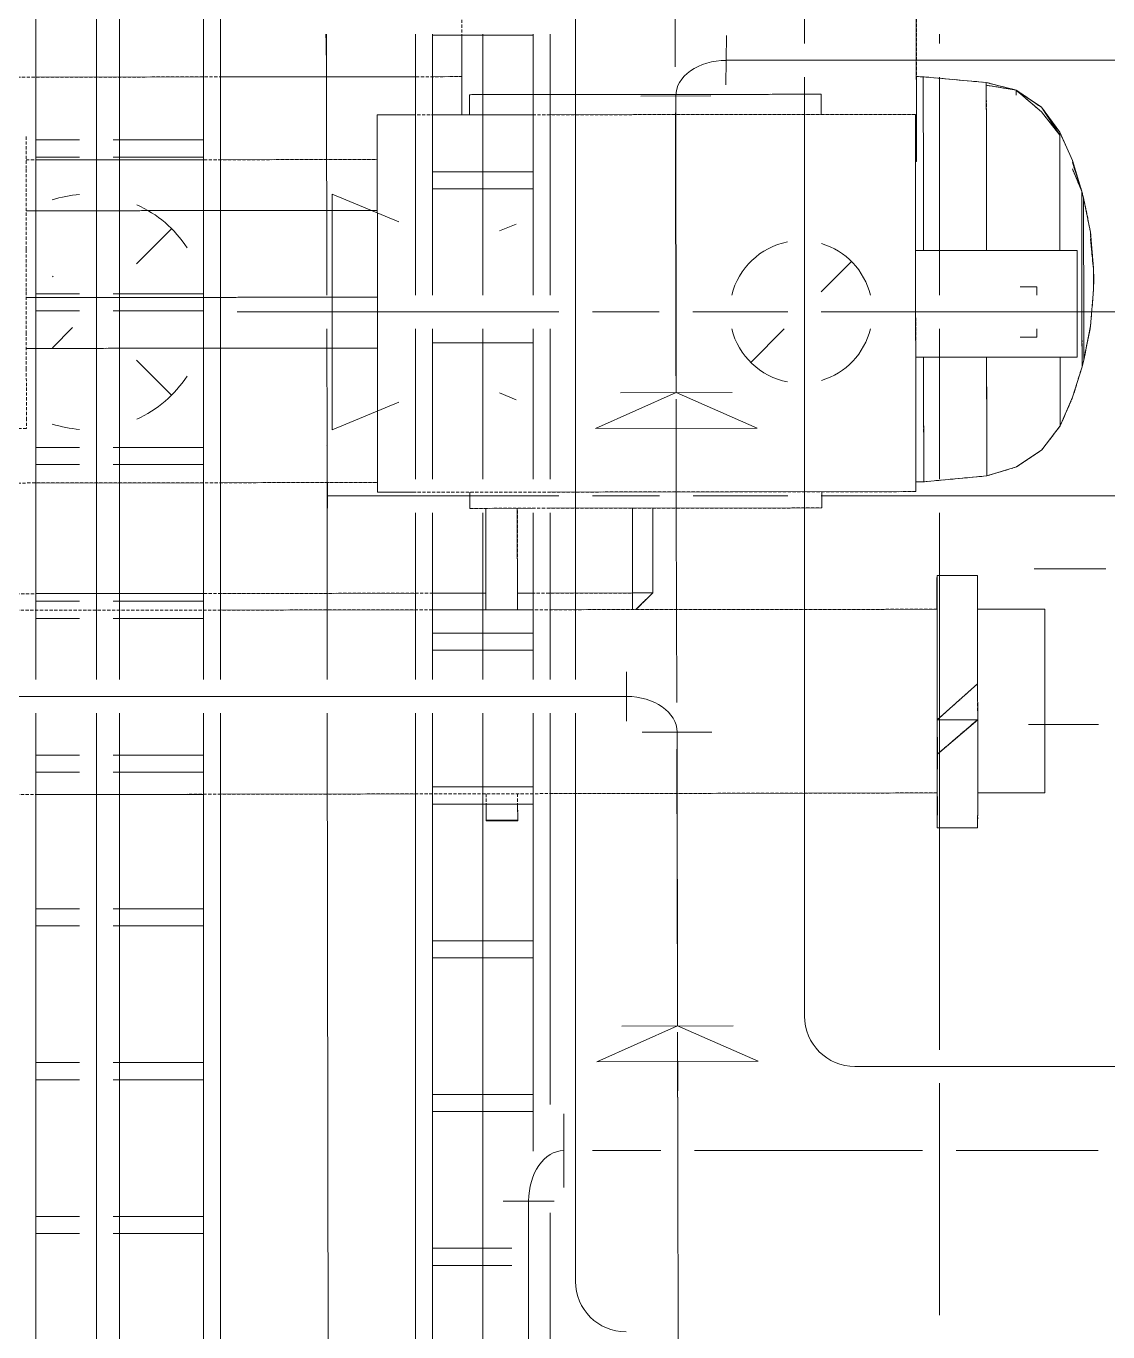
# Model space of a CAD drawing. Header units: centimetres. Extents: x -1906 to 5208, y -261 to 2955.
# Drawn here: x -1127.7 to -966.9, y 930.2 to 1124.3 of the extents above; entities that cross this region are included whole.
import ezdxf

# ---------------------------------------------------------------- set-up
doc = ezdxf.new("R2010")
doc.units = ezdxf.units.CM
doc.linetypes.add('Hidden', pattern=[0.714375, 0.47625, -0.238125])
for name, color, linetype, lineweight in [('A-DETL-HDLN', 7, 'Hidden', 18), ('E-CABL-TRAY', 7, 'Continuous', 18), ('E-CABL-TRAY-CNTR', 7, 'Continuous', 18), ('M-EQPM', 7, 'Continuous', 18), ('M-HVAC-DUCT', 7, 'Continuous', 18), ('P-PIPE', 7, 'Continuous', 18)]:
    doc.layers.add(name, color=color, linetype=linetype, lineweight=lineweight)
doc.layers.add('M-HVAC-DUCT-ANNO', color=7, linetype='Continuous', lineweight=18, true_color=0x007f00)

# ---------------------------------------------------------------- blocks, each defined once
blk = doc.blocks.new('M_Round Transition - Angle - Reducción 45_-V29-N01 - Planta trazado tuberias refrig exist_ - detalle 1')
at = {"layer": 'M-HVAC-DUCT', "color": 5, "true_color": 0x0000ff}
for p, q in [((7.86, 12.04), (5.4, 13.06)), ((5.4, -13.06), (7.86, -12.04))]:
    blk.add_line(p, q, dxfattribs=at)
blk = doc.blocks.new('M_Round Transition - Angle - Reducción 45_-1378155-N01 - Planta trazado tuberias refrig exist_ - detalle 1')
at = {"layer": 'M-HVAC-DUCT', "color": 5, "true_color": 0x0000ff}
for p, q in [((16.66, 17.5), (6.75, 13.4)), ((16.66, -17.5), (16.66, 17.5)), ((6.75, -13.4), (16.66, -17.5))]:
    blk.add_line(p, q, dxfattribs=at)
blk = doc.blocks.new('M_Round Elbow - 1 D-V30-N01 - Planta trazado tuberias refrig exist_ - detalle 1')
at = {"layer": 'M-HVAC-DUCT', "color": 5, "true_color": 0x0000ff}
blk.add_line((-1083.49, 1081.85), (-1096.36, 1081.85), dxfattribs=at)
blk = doc.blocks.new('bomba2 - bomba2-V26-N01 - Planta trazado tuberias refrig exist_ - detalle 1')
at = {"layer": 'A-DETL-HDLN'}
for p, q in [((-143.42, 77.84), (-143.41, 80.06)), ((-143.42, 77.84), (-143.41, 80.06)), ((-143.41, 80.06), (-143.41, 80.82)), ((-143.41, 80.06), (-143.41, 80.82)), ((-137.41, 80.82), (-143.41, 80.82)), ((-137.42, 77.84), (-137.41, 80.06)), ((-137.41, 80.06), (-137.42, 77.84)), ((-137.41, 80.06), (-137.41, 80.82)), ((-137.41, 80.82), (-137.4, 80.06)), ((-137.4, 80.06), (-137.41, 80.82)), ((-137.41, 80.82), (-137.41, 80.06)), ((-137.4, 80.06), (-137.4, 77.84)), ((-137.4, 77.84), (-137.4, 80.06)), ((-75.04, 79.71), (-70.35, 79.71)), ((-75.04, 79.71), (-75.04, 79.61)), ((-70.35, 79.71), (-75.04, 79.71)), ((-75.04, 79.71), (-75.04, 79.61)), ((-70.36, 79.61), (-75.04, 79.61)), ((-75.04, 75.67), (-75.04, 79.61)), ((-75.04, 75.67), (-75.04, 79.61)), ((-70.36, 79.61), (-75.04, 79.61)), ((-70.36, 79.61), (-70.35, 79.71)), ((-70.35, 79.71), (-70.36, 79.61)), ((-70.36, 75.68), (-70.36, 79.61)), ((-70.36, 75.68), (-70.36, 79.61)), ((-70.35, 79.71), (-70.35, 75.68)), ((-70.35, 75.68), (-70.35, 79.71)), ((-143.42, 74.35), (-143.42, 77.84)), ((-143.42, 74.35), (-143.42, 77.84)), ((-137.42, 74.35), (-137.42, 77.84)), ((-137.42, 77.84), (-137.42, 74.35)), ((-137.4, 77.84), (-137.39, 75.62)), ((-137.39, 75.62), (-137.4, 77.84)), ((106.68, 75.81), (-137.41, 75.62)), ((-153.42, 71.38), (-153.41, 74.16)), ((-153.41, 74.16), (-153.42, 71.38)), ((-153.41, 74.16), (-153.41, 75.62)), ((-153.41, 75.62), (-153.41, 74.16)), ((-143.42, 75.62), (-153.41, 75.62)), ((-143.43, 69.86), (-143.42, 74.35)), ((-143.43, 69.86), (-143.42, 74.35)), ((-137.43, 69.86), (-137.42, 74.35)), ((-137.42, 74.35), (-137.43, 69.86)), ((-137.41, 74.16), (-137.42, 71.38)), ((-137.41, 74.16), (-137.42, 71.38)), ((-137.41, 75.62), (-137.41, 74.16)), ((-137.41, 75.62), (-137.41, 74.16)), ((-153.42, 67.59), (-153.42, 71.38)), ((-153.42, 67.59), (-153.42, 71.38)), ((-137.42, 71.38), (-137.42, 67.59)), ((-137.42, 71.38), (-137.42, 67.59)), ((-143.43, 64.74), (-137.43, 69.86)), ((-137.43, 69.86), (-143.43, 64.74)), ((-143.43, 64.74), (-143.43, 69.86)), ((-143.43, 64.74), (-143.43, 69.86)), ((-137.43, 64.74), (-137.43, 69.86)), ((-137.43, 69.86), (-137.43, 64.74)), ((-153.42, 63.2), (-153.42, 67.59)), ((-153.42, 63.2), (-153.42, 67.59)), ((-137.42, 67.59), (-137.42, 63.2)), ((-137.42, 67.59), (-137.42, 63.2)), ((-143.43, 59.4), (-137.43, 64.74)), ((-143.43, 59.4), (-137.43, 64.74)), ((-143.43, 59.4), (-143.43, 64.74)), ((-137.43, 64.74), (-143.43, 64.74)), ((-143.43, 64.74), (-137.43, 64.74)), ((-143.43, 59.4), (-143.43, 64.74)), ((-137.43, 59.4), (-137.43, 64.74)), ((-137.43, 64.74), (-137.43, 59.4)), ((-153.42, 58.69), (-153.42, 63.2)), ((-153.42, 58.69), (-153.42, 63.2)), ((-137.42, 63.2), (-137.42, 58.69)), ((-137.42, 63.2), (-137.42, 58.69)), ((-153.42, 54.55), (-153.42, 58.69)), ((-153.42, 54.55), (-153.42, 58.69)), ((-143.43, 54.28), (-143.43, 59.4)), ((-143.43, 54.28), (-143.43, 59.4)), ((-137.43, 54.28), (-137.43, 59.4)), ((-137.43, 59.4), (-137.43, 54.28)), ((-137.42, 58.69), (-137.42, 54.55)), ((-137.42, 58.69), (-137.42, 54.55)), ((-153.42, 51.22), (-153.42, 54.55)), ((-153.42, 51.22), (-153.42, 54.55)), ((-137.42, 54.55), (-137.42, 51.22)), ((-137.42, 54.55), (-137.42, 51.22)), ((-143.42, 49.79), (-143.43, 54.28)), ((-143.42, 49.79), (-143.43, 54.28)), ((-137.42, 49.79), (-137.43, 54.28)), ((-137.43, 54.28), (-137.42, 49.79)), ((-153.41, 49.07), (-153.42, 51.22)), ((-153.41, 49.07), (-153.42, 51.22)), ((-137.42, 51.22), (-137.41, 49.07)), ((-137.42, 51.22), (-137.41, 49.07)), ((-153.41, 48.32), (-153.41, 49.07)), ((-153.41, 48.32), (-153.41, 49.07)), ((-143.42, 46.29), (-143.42, 49.79)), ((-143.42, 46.29), (-143.42, 49.79)), ((-137.42, 46.29), (-137.42, 49.79)), ((-137.42, 49.79), (-137.42, 46.29)), ((-137.41, 48.32), (-137.41, 49.07)), ((-137.41, 48.32), (-137.41, 49.07)), ((-153.41, 48.32), (-143.42, 48.32)), ((-137.41, 48.32), (106.68, 48.32)), ((-137.4, 46.29), (-137.39, 48.32)), ((-137.4, 46.29), (-137.39, 48.32)), ((-95.16, 45.82), (-92.66, 48.32)), ((-92.66, 48.32), (-95.16, 45.82)), ((-92.16, 45.85), (-92.16, 48.32)), ((-92.16, 45.85), (-92.16, 48.32)), ((-75.04, 48.32), (-75.04, 33.24)), ((-75.04, 48.32), (-75.04, 33.24)), ((-70.36, 33.24), (-70.36, 48.32)), ((-70.36, 33.24), (-70.36, 48.32)), ((-70.35, 48.32), (-70.35, 33.24)), ((-70.35, 33.24), (-70.35, 48.32)), ((-143.41, 44.08), (-143.42, 46.29)), ((-143.41, 44.08), (-143.42, 46.29)), ((-137.41, 44.08), (-137.42, 46.29)), ((-137.41, 44.08), (-137.42, 46.29)), ((-137.4, 44.08), (-137.4, 46.29)), ((-137.4, 44.08), (-137.4, 46.29)), ((-95.16, 45.82), (-92.16, 45.85)), ((-95.16, 45.82), (-92.16, 45.85)), ((-95.16, 45.82), (-95.16, 33.24)), ((-95.16, 33.24), (-95.16, 45.82)), ((-75.04, 45.85), (-92.16, 45.85)), ((-92.16, 45.85), (-92.16, 33.24)), ((-75.04, 45.85), (-92.16, 45.85)), ((-92.16, 33.24), (-92.16, 45.85)), ((78.73, 45.85), (-70.35, 45.85)), ((78.73, 45.85), (-70.35, 45.85)), ((-143.41, 43.32), (-143.41, 44.08)), ((-143.41, 43.32), (-143.41, 44.08)), ((-143.41, 43.32), (-137.41, 43.32)), ((-137.41, 44.08), (-137.41, 43.32)), ((-137.41, 43.32), (-137.4, 44.08)), ((-137.41, 44.08), (-137.41, 43.32)), ((-137.41, 43.32), (-137.4, 44.08)), ((-120.28, 30.83), (-120.28, 33.24)), ((-67.98, 33.24), (-120.28, 33.24)), ((-120.28, 30.83), (-120.28, 33.24)), ((-67.98, 33.24), (-120.28, 33.24)), ((-67.98, 30.83), (-67.98, 33.24)), ((-67.98, 30.83), (-67.98, 33.24)), ((-144.82, 28.5), (-135.45, 29.36)), ((-135.45, 28.95), (-135.45, 29.36)), ((-135.45, 29.36), (-135.45, 28.95)), ((-135.45, 29.36), (-134.28, 29.35)), ((-134.28, 30.83), (-134.28, 30.63)), ((-134.28, 30.63), (-134.28, 30.83)), ((-134.28, 30.83), (-54.28, 30.83)), ((-134.28, 30.63), (-134.28, 29.8)), ((-134.28, 29.8), (-134.28, 30.63)), ((-134.28, 29.8), (-134.28, 28.4)), ((-134.28, 28.4), (-134.28, 29.8)), ((-54.28, 30.83), (-54.28, 30.63)), ((-54.28, 30.83), (-54.28, 30.63)), ((-54.28, 30.63), (-54.28, 29.8)), ((-54.28, 30.63), (-54.28, 29.8)), ((-54.28, 29.8), (-54.28, 28.4)), ((-54.28, 29.8), (-54.28, 28.4)), ((8.52, 29.4), (-54.28, 29.38)), ((-149.24, 27.18), (-153.02, 24.64)), ((-144.82, 28.5), (-149.24, 27.18)), ((-145.24, 28.37), (-144.82, 28.5)), ((-144.82, 28.5), (-144.82, 28.1)), ((-144.82, 28.5), (-144.82, 28.1)), ((-144.82, 28.1), (-144.82, 26.15)), ((-144.82, 28.1), (-144.82, 26.15)), ((-135.45, 26.94), (-135.45, 28.95)), ((-135.45, 28.95), (-135.45, 26.94)), ((-134.28, 28.4), (-134.28, 26.48)), ((-134.28, 26.48), (-134.28, 28.4)), ((-54.28, 28.4), (-54.28, 26.48)), ((-54.28, 28.4), (-54.28, 26.48)), ((-144.82, 26.15), (-144.82, 22.75)), ((-144.82, 26.15), (-144.82, 22.75)), ((-135.45, 23.44), (-135.45, 26.94)), ((-135.45, 26.94), (-135.45, 23.44)), ((-134.28, 26.48), (-134.28, 24.14)), ((-134.28, 24.14), (-134.28, 26.48)), ((-54.28, 26.48), (-54.28, 24.14)), ((-54.28, 26.48), (-54.28, 24.14)), ((-155.74, 21.09), (-153.02, 24.64)), ((-135.45, 18.64), (-135.45, 23.44)), ((-135.45, 23.44), (-135.45, 18.64)), ((-134.28, 24.14), (-134.28, 21.44)), ((-134.28, 21.44), (-134.28, 24.14)), ((-54.28, 24.14), (-54.28, 21.44)), ((-54.28, 24.14), (-54.28, 21.44)), ((-155.34, 21.61), (-155.74, 21.09)), ((-144.82, 22.75), (-144.82, 18.08)), ((-144.82, 18.08), (-144.82, 22.75)), ((-134.28, 21.44), (-134.28, 18.46)), ((-134.28, 18.46), (-134.28, 21.44)), ((-54.28, 21.44), (-54.28, 18.46)), ((-54.28, 21.44), (-54.28, 18.46)), ((-155.74, 21.09), (-157.6, 16.83)), ((-155.74, 21.09), (-156.48, 19.4)), ((-155.74, 21.09), (-155.74, 20.68)), ((-155.74, 21.09), (-155.74, 20.68)), ((-155.74, 20.68), (-155.74, 18.69)), ((-155.74, 18.69), (-155.74, 20.68)), ((-2.08, 19.73), (-2.08, 21.3)), ((-2.08, 19.73), (-2.08, 21.3)), ((-2.08, 21.3), (73.62, 21.3)), ((-2.08, 16.68), (-2.08, 19.73)), ((-2.08, 16.68), (-2.08, 19.73)), ((-155.74, 18.69), (-155.74, 15.25)), ((-155.74, 18.69), (-155.74, 15.25)), ((-144.82, 18.08), (-144.82, 12.4)), ((-144.82, 12.4), (-144.82, 18.08)), ((-135.45, 12.79), (-135.45, 18.64)), ((-135.45, 18.64), (-135.45, 12.79)), ((-134.28, 18.46), (-134.28, 11.9)), ((-134.28, 11.9), (-134.28, 18.46)), ((-54.28, 18.46), (-54.28, 11.9)), ((-54.28, 18.46), (-54.28, 11.9)), ((-157.6, 16.83), (-159, 12.3)), ((-2.08, 12.36), (-2.08, 16.68)), ((-2.08, 12.36), (-2.08, 16.68)), ((-155.74, 15.25), (-155.74, 10.84)), ((-155.74, 15.25), (-155.74, 10.84)), ((-159.26, 11.3), (-159, 12.3)), ((-159, 12.3), (-159, 10.73)), ((-159, 12.3), (-159, 10.73)), ((-144.82, 12.4), (-144.82, 10.84)), ((-144.82, 12.4), (-144.82, 10.84)), ((-135.45, 10.84), (-135.45, 12.79)), ((-135.45, 10.84), (-135.45, 12.79)), ((-134.28, 11.9), (-134.28, 4.89)), ((-134.28, 4.89), (-134.28, 11.9)), ((-54.28, 11.9), (-54.28, 4.89)), ((-54.28, 11.9), (-54.28, 4.89)), ((-2.08, 7.02), (-2.08, 12.36)), ((-2.08, 7.02), (-2.08, 12.36)), ((-159.26, 11.3), (-160.29, 6.22)), ((-160.29, 6.22), (-159.26, 11.3)), ((-159.26, 11.3), (-159.26, 9.85)), ((-159.26, 11.3), (-159.26, 9.85)), ((-159.26, 9.85), (-159.26, 7.12)), ((-159.26, 7.12), (-159.26, 9.85)), ((-159, 10.73), (-159, 7.77)), ((-159, 10.73), (-159, 7.77)), ((-158.28, 10.05), (-158.28, 10.84)), ((-158.28, 10.05), (-158.28, 10.84)), ((-158.28, 10.84), (-134.28, 10.84)), ((-158.28, 7.85), (-158.28, 10.05)), ((-158.28, 10.05), (-158.28, 7.85)), ((-159, 3.79), (-159, 7.77)), ((-159, 3.79), (-159, 7.77)), ((-158.28, 4.68), (-158.28, 7.85)), ((-158.28, 7.85), (-158.28, 4.68)), ((-54.28, 9.39), (-2.08, 9.39)), ((-2.08, 9.39), (-54.28, 9.39)), ((-160.71, 0.85), (-160.29, 6.22)), ((-159.26, 7.12), (-159.26, 3.44)), ((-159.26, 3.44), (-159.26, 7.12)), ((-2.08, 1), (-2.08, 7.02)), ((-2.08, 1), (-2.08, 7.02)), ((-158.28, 1.15), (-158.28, 4.68)), ((-158.28, 4.68), (-158.28, 1.15)), ((-134.28, 4.89), (-134.28, -2.23)), ((-134.28, -2.23), (-134.28, 4.89)), ((-54.28, 4.89), (-54.28, -2.23)), ((-54.28, 4.89), (-54.28, -2.23)), ((-159.26, -0.74), (-159.26, 3.44)), ((-159.26, -0.74), (-159.26, 3.44)), ((-159, -0.74), (-159, 3.79)), ((-159, 3.79), (-159, -0.74)), ((-160.75, -0.74), (-160.71, 0.85)), ((-160.71, 0.85), (-160.75, -0.74)), ((-160.71, 0.3), (-160.75, -0.74)), ((-160.71, 0.3), (-160.75, -0.74)), ((-160.71, 0.85), (-160.71, 0.3)), ((-160.71, 0.3), (-160.71, 0.85)), ((-160.71, -0.74), (-160.71, 0.3)), ((-160.71, 0.3), (-160.71, -0.74)), ((-158.28, -2.03), (-158.28, 1.15)), ((-158.28, -2.03), (-158.28, 1.15)), ((-54.28, 1.83), (-2.08, 1.83)), ((-2.08, 1.83), (-54.28, 1.83)), ((-2.08, -5.31), (-2.08, 1)), ((-2.08, -5.31), (-2.08, 1)), ((-160.75, -0.74), (-160.71, -0.74)), ((-160.71, -0.74), (-160.75, -0.74)), ((-160.71, -2.33), (-160.75, -0.74)), ((-160.71, -2.33), (-160.75, -0.74)), ((-160.75, -0.74), (-160.71, -1.78)), ((-160.71, -1.78), (-160.75, -0.74)), ((-160.71, -1.78), (-160.71, -0.74)), ((-160.71, -0.74), (-160.71, -1.78)), ((-160.71, -1.78), (-160.71, -2.33)), ((-160.71, -2.33), (-160.71, -1.78)), ((-159.26, -0.74), (-159.26, -4.92)), ((-159.26, -0.74), (-159.26, -4.92)), ((-159, -5.27), (-159, -0.74)), ((-159, -0.74), (-159, -5.27)), ((-160.71, -2.33), (-160.29, -6.66)), ((-160.29, -6.66), (-160.71, -2.33)), ((-160.71, -2.33), (-160.29, -7.7)), ((-160.71, -2.33), (-160.29, -7.7)), ((-160.71, -2.33), (-160.29, -7.59)), ((-160.29, -7.59), (-160.71, -2.33)), ((-160.29, -7.23), (-160.71, -2.33)), ((-160.29, -7.23), (-160.71, -2.33)), ((-158.28, -4.22), (-158.28, -2.03)), ((-158.28, -4.22), (-158.28, -2.03)), ((-134.28, -2.23), (-134.28, -9.1)), ((-134.28, -9.1), (-134.28, -2.23)), ((-54.28, -2.23), (-54.28, -9.1)), ((-54.28, -2.23), (-54.28, -9.1)), ((-159.26, -4.92), (-159.26, -8.6)), ((-159.26, -8.6), (-159.26, -4.92)), ((-159, -5.27), (-159, -9.25)), ((-159, -5.27), (-159, -9.25)), ((-158.28, -5.01), (-158.28, -4.22)), ((-158.28, -4.22), (-158.28, -5.01)), ((-158.28, -5.01), (-134.28, -5.01)), ((-158.28, -5.01), (-134.28, -5.01)), ((-155.74, -6.64), (-155.74, -5.01)), ((-155.74, -5.01), (-155.74, -6.64)), ((-144.82, -5.01), (-144.82, -7.49)), ((-144.82, -5.01), (-144.82, -7.49)), ((-135.45, -7.69), (-135.45, -5.01)), ((-135.45, -5.01), (-135.45, -7.69)), ((-2.08, -11.52), (-2.08, -5.31)), ((-2.08, -11.52), (-2.08, -5.31)), ((-160.29, -7.7), (-159.26, -12.78)), ((-160.29, -7.7), (-159.26, -12.78)), ((-155.74, -6.64), (-155.74, -12.11)), ((-155.74, -12.11), (-155.74, -6.64)), ((-144.82, -7.49), (-144.82, -13.88)), ((-144.82, -7.49), (-144.82, -13.88)), ((-135.45, -7.69), (-135.45, -14.27)), ((-135.45, -7.69), (-135.45, -14.27)), ((-159.26, -8.6), (-159.26, -11.33)), ((-159.26, -8.6), (-159.26, -11.33)), ((-159, -9.25), (-159, -12.21)), ((-159, -9.25), (-159, -12.21)), ((-134.28, -9.1), (-134.28, -12.33)), ((-134.28, -12.33), (-134.28, -9.1)), ((-54.28, -9.1), (-54.28, -12.33)), ((-54.28, -9.1), (-54.28, -12.33)), ((-159.26, -11.33), (-159.26, -12.78)), ((-159.26, -12.78), (-159.26, -11.33)), ((-2.08, -11.07), (-54.28, -11.07)), ((-54.28, -11.07), (-2.08, -11.07)), ((-2.08, -17.24), (-2.08, -11.52)), ((-2.08, -17.24), (-2.08, -11.52)), ((-159.26, -12.78), (-159, -13.78)), ((-159, -12.21), (-159, -13.78)), ((-159, -12.21), (-159, -13.78)), ((-155.74, -12.11), (-155.74, -16.73)), ((-155.74, -16.73), (-155.74, -12.11)), ((-134.28, -12.33), (-134.28, -15.36)), ((-134.28, -15.36), (-134.28, -12.33)), ((-54.28, -12.33), (-54.28, -15.36)), ((-54.28, -12.33), (-54.28, -15.36)), ((-157.6, -17.13), (-159, -13.78)), ((-157.6, -17.13), (-159, -13.78)), ((-157.6, -18.07), (-159, -13.78)), ((-157.6, -18.07), (-159, -13.78)), ((-157.6, -18.39), (-159, -13.78)), ((-157.6, -18.39), (-159, -13.78)), ((-144.82, -13.88), (-144.82, -19.56)), ((-144.82, -13.88), (-144.82, -19.56)), ((-135.45, -14.27), (-135.45, -20.12)), ((-135.45, -14.27), (-135.45, -20.12)), ((-134.28, -15.36), (-134.28, -18.11)), ((-134.28, -18.11), (-134.28, -15.36)), ((-54.28, -15.36), (-54.28, -18.11)), ((-54.28, -15.36), (-54.28, -18.11)), ((-155.74, -16.73), (-155.74, -20.17)), ((-155.74, -16.73), (-155.74, -20.17)), ((-2.08, -22.11), (-2.08, -17.24)), ((-2.08, -22.11), (-2.08, -17.24)), ((-157.6, -18.39), (-155.74, -22.57)), ((-134.43, -18.26), (-134.28, -18.26)), ((-134.43, -18.26), (-134.43, -77.26)), ((-134.43, -18.26), (-134.43, -77.26)), ((-134.43, -18.26), (-134.28, -18.26)), ((-134.28, -18.11), (-134.28, -20.52)), ((-134.28, -20.52), (-134.28, -18.11)), ((-54.28, -18.11), (-54.28, -20.52)), ((-54.28, -18.11), (-54.28, -20.52)), ((-2.08, -18.63), (-54.28, -18.63)), ((-2.08, -18.63), (-54.28, -18.63)), ((-155.74, -20.17), (-155.74, -22.16)), ((-155.74, -20.17), (-155.74, -22.16)), ((-144.82, -19.56), (-144.82, -24.23)), ((-144.82, -19.56), (-144.82, -24.23)), ((-135.45, -20.12), (-135.45, -24.92)), ((-135.45, -20.12), (-135.45, -24.92)), ((-134.28, -20.52), (-134.28, -22.51)), ((-134.28, -22.51), (-134.28, -20.52)), ((-54.28, -20.52), (-54.28, -22.51)), ((-54.28, -20.52), (-54.28, -22.51)), ((-153.02, -25.6), (-155.74, -22.16)), ((-153.02, -25.6), (-155.74, -22.16)), ((-155.74, -22.16), (-153.02, -26.29)), ((-155.74, -22.16), (-155.74, -22.57)), ((-155.74, -22.16), (-153.02, -26.29)), ((-155.74, -22.16), (-155.74, -22.57)), ((-155.74, -22.57), (-153.02, -26.29)), ((-155.74, -22.57), (-153.02, -26.29)), ((-134.28, -22.51), (-134.28, -24.01)), ((-134.28, -24.01), (-134.28, -22.51)), ((-54.28, -22.51), (-54.28, -24.01)), ((-54.28, -22.51), (-54.28, -24.01)), ((-144.82, -24.23), (-144.82, -27.63)), ((-144.82, -24.23), (-144.82, -27.63)), ((-135.45, -24.92), (-135.45, -28.42)), ((-135.45, -24.92), (-135.45, -28.42)), ((-134.28, -24.01), (-134.28, -24.94)), ((-134.28, -24.94), (-134.28, -24.01)), ((-134.28, -24.94), (-134.28, -25.26)), ((-134.28, -25.26), (-134.28, -24.94)), ((-54.28, -24.01), (-54.28, -24.94)), ((-54.28, -24.01), (-54.28, -24.94)), ((-54.28, -24.94), (-54.28, -25.26)), ((-54.28, -24.94), (-54.28, -25.26)), ((-153.02, -25.6), (-149.24, -28.85)), ((-153.02, -25.6), (-149.24, -28.85)), ((-149.24, -28.85), (-153.02, -26.29)), ((-153.02, -26.29), (-149.24, -28.85)), ((-134.28, -25.26), (-54.28, -25.26)), ((-120.28, -28.26), (-120.28, -25.26)), ((-120.28, -25.26), (-120.28, -28.26)), ((-67.98, -28.26), (-67.98, -25.26)), ((-67.98, -25.26), (-67.98, -28.26)), ((-66.87, -77.26), (-66.87, -25.26)), ((-66.87, -77.26), (-66.87, -25.26)), ((-149.24, -28.09), (-149.24, -28.85)), ((-149.24, -28.09), (-149.24, -28.85)), ((-149.24, -28.85), (-144.82, -29.58)), ((-144.82, -29.58), (-149.24, -28.85)), ((-149.24, -28.85), (-144.82, -29.98)), ((-144.82, -29.98), (-149.24, -28.85)), ((-144.82, -27.63), (-144.82, -29.58)), ((-144.82, -29.58), (-144.82, -27.63)), ((-135.45, -30.43), (-135.45, -28.42)), ((-135.45, -28.42), (-135.45, -30.43)), ((-67.98, -28.26), (-120.28, -28.26)), ((-120.28, -28.26), (-67.98, -28.26)), ((-144.82, -29.58), (-144.82, -29.98)), ((-144.82, -29.58), (-144.82, -29.98)), ((-144.82, -29.98), (-135.45, -30.84)), ((-135.45, -30.84), (-135.45, -30.43)), ((-135.45, -30.43), (-135.45, -30.84)), ((-135.45, -30.84), (-134.43, -30.88)), ((-135.45, -30.84), (-134.43, -30.88)), ((8.52, -30.94), (-66.87, -30.94))]:
    blk.add_line(p, q, dxfattribs=at)
at = {"layer": 'M-EQPM'}
for p, q in [((-143.42, 77.84), (-143.41, 80.06)), ((-143.42, 77.84), (-143.41, 80.06)), ((-143.41, 80.06), (-143.41, 80.82)), ((-143.41, 80.06), (-143.41, 80.82)), ((-137.41, 80.82), (-143.41, 80.82)), ((-137.42, 77.84), (-137.41, 80.06)), ((-137.41, 80.06), (-137.42, 77.84)), ((-137.41, 80.06), (-137.41, 80.82)), ((-137.41, 80.82), (-137.4, 80.06)), ((-137.4, 80.06), (-137.41, 80.82)), ((-137.41, 80.82), (-137.41, 80.06)), ((-137.4, 80.06), (-137.4, 77.84)), ((-137.4, 77.84), (-137.4, 80.06)), ((-75.04, 79.71), (-70.35, 79.71)), ((-75.04, 79.71), (-75.04, 79.61)), ((-70.35, 79.71), (-75.04, 79.71)), ((-75.04, 79.71), (-75.04, 79.61)), ((-70.36, 79.61), (-75.04, 79.61)), ((-75.04, 77.2), (-75.04, 79.61)), ((-75.04, 77.2), (-75.04, 79.61)), ((-70.36, 79.61), (-75.04, 79.61)), ((-70.36, 79.61), (-70.35, 79.71)), ((-70.35, 79.71), (-70.36, 79.61)), ((-70.36, 77.2), (-70.36, 79.61)), ((-70.36, 77.2), (-70.36, 79.61)), ((-70.35, 79.71), (-70.35, 77.2)), ((-70.35, 77.2), (-70.35, 79.71)), ((-143.42, 74.35), (-143.42, 77.84)), ((-143.42, 74.35), (-143.42, 77.84)), ((-137.42, 74.35), (-137.42, 77.84)), ((-137.42, 77.84), (-137.42, 74.35)), ((-137.4, 77.84), (-137.39, 75.62)), ((-137.39, 75.62), (-137.4, 77.84)), ((-3.4, 75.73), (-28.32, 75.71)), ((-153.42, 71.38), (-153.41, 74.16)), ((-153.41, 74.16), (-153.42, 71.38)), ((-153.41, 74.16), (-153.41, 75.62)), ((-153.41, 75.62), (-153.41, 74.16)), ((-143.42, 75.62), (-153.41, 75.62)), ((-143.43, 69.86), (-143.42, 74.35)), ((-143.43, 69.86), (-143.42, 74.35)), ((-137.43, 69.86), (-137.42, 74.35)), ((-137.42, 74.35), (-137.43, 69.86)), ((-137.41, 74.16), (-137.42, 71.38)), ((-137.41, 74.16), (-137.42, 71.38)), ((-79.86, 75.67), (-137.41, 75.62)), ((-137.41, 75.62), (-137.41, 74.16)), ((-137.41, 75.62), (-137.41, 74.16)), ((-30.86, 75.71), (-59.86, 75.68)), ((-153.42, 67.59), (-153.42, 71.38)), ((-153.42, 67.59), (-153.42, 71.38)), ((-137.42, 71.38), (-137.42, 67.59)), ((-137.42, 71.38), (-137.42, 67.59)), ((-143.43, 64.74), (-137.43, 69.86)), ((-137.43, 69.86), (-143.43, 64.74)), ((-143.43, 64.74), (-143.43, 69.86)), ((-143.43, 64.74), (-143.43, 69.86)), ((-137.43, 64.74), (-137.43, 69.86)), ((-137.43, 69.86), (-137.43, 64.74)), ((-153.42, 63.2), (-153.42, 67.59)), ((-153.42, 63.2), (-153.42, 67.59)), ((-137.42, 67.59), (-137.42, 63.2)), ((-137.42, 67.59), (-137.42, 63.2)), ((-143.43, 59.4), (-137.43, 64.74)), ((-143.43, 59.4), (-137.43, 64.74)), ((-143.43, 59.4), (-143.43, 64.74)), ((-137.43, 64.74), (-143.43, 64.74)), ((-143.43, 64.74), (-137.43, 64.74)), ((-143.43, 59.4), (-143.43, 64.74)), ((-137.43, 59.4), (-137.43, 64.74)), ((-137.43, 64.74), (-137.43, 59.4)), ((-153.42, 58.69), (-153.42, 63.2)), ((-153.42, 58.69), (-153.42, 63.2)), ((-137.42, 63.2), (-137.42, 58.69)), ((-137.42, 63.2), (-137.42, 58.69)), ((-153.42, 54.55), (-153.42, 58.69)), ((-153.42, 54.55), (-153.42, 58.69)), ((-143.43, 54.28), (-143.43, 59.4)), ((-143.43, 54.28), (-143.43, 59.4)), ((-137.43, 54.28), (-137.43, 59.4)), ((-137.43, 59.4), (-137.43, 54.28)), ((-137.42, 58.69), (-137.42, 54.55)), ((-137.42, 58.69), (-137.42, 54.55)), ((-153.42, 51.22), (-153.42, 54.55)), ((-153.42, 51.22), (-153.42, 54.55)), ((-137.42, 54.55), (-137.42, 51.22)), ((-137.42, 54.55), (-137.42, 51.22)), ((-143.42, 49.79), (-143.43, 54.28)), ((-143.42, 49.79), (-143.43, 54.28)), ((-137.42, 49.79), (-137.43, 54.28)), ((-137.43, 54.28), (-137.42, 49.79)), ((-153.41, 49.07), (-153.42, 51.22)), ((-153.41, 49.07), (-153.42, 51.22)), ((-137.42, 51.22), (-137.41, 49.07)), ((-137.42, 51.22), (-137.41, 49.07)), ((-153.41, 48.32), (-153.41, 49.07)), ((-153.41, 48.32), (-153.41, 49.07)), ((-143.42, 46.29), (-143.42, 49.79)), ((-143.42, 46.29), (-143.42, 49.79)), ((-137.42, 46.29), (-137.42, 49.79)), ((-137.42, 49.79), (-137.42, 46.29)), ((-137.41, 48.32), (-137.41, 49.07)), ((-137.41, 48.32), (-137.41, 49.07)), ((-153.41, 48.32), (-143.42, 48.32)), ((-137.41, 48.32), (-79.89, 48.32)), ((-137.4, 46.29), (-137.39, 48.32)), ((-137.4, 46.29), (-137.39, 48.32)), ((-95.16, 45.82), (-92.66, 48.32)), ((-92.66, 48.32), (-95.16, 45.82)), ((-92.16, 45.85), (-92.16, 48.32)), ((-92.16, 45.85), (-92.16, 48.32)), ((-77.35, 48.32), (-62.43, 48.32)), ((-75.04, 48.32), (-75.04, 33.24)), ((-75.04, 48.32), (-75.04, 33.24)), ((-70.36, 33.24), (-70.36, 48.32)), ((-70.36, 33.24), (-70.36, 48.32)), ((-70.35, 48.32), (-70.35, 33.24)), ((-70.35, 33.24), (-70.35, 48.32)), ((-59.89, 48.32), (-30.89, 48.32)), ((-143.41, 44.08), (-143.42, 46.29)), ((-143.41, 44.08), (-143.42, 46.29)), ((-137.41, 44.08), (-137.42, 46.29)), ((-137.41, 44.08), (-137.42, 46.29)), ((-137.4, 44.08), (-137.4, 46.29)), ((-137.4, 44.08), (-137.4, 46.29)), ((-95.16, 45.82), (-92.16, 45.85)), ((-95.16, 45.82), (-92.16, 45.85)), ((-95.16, 45.82), (-95.16, 33.24)), ((-95.16, 33.24), (-95.16, 45.82)), ((-79.9, 45.85), (-92.16, 45.85)), ((-92.16, 45.85), (-92.16, 33.24)), ((-79.9, 45.85), (-92.16, 45.85)), ((-92.16, 33.24), (-92.16, 45.85)), ((-75.04, 45.85), (-77.36, 45.85)), ((-75.04, 45.85), (-77.36, 45.85)), ((-62.44, 45.85), (-70.35, 45.85)), ((-62.44, 45.85), (-70.35, 45.85)), ((-30.9, 45.85), (-59.9, 45.85)), ((-30.9, 45.85), (-59.9, 45.85)), ((-3.44, 45.85), (-28.36, 45.85)), ((-3.44, 45.85), (-28.36, 45.85)), ((-143.41, 43.32), (-143.41, 44.08)), ((-143.41, 43.32), (-143.41, 44.08)), ((-143.41, 43.32), (-137.41, 43.32)), ((-137.41, 44.08), (-137.41, 43.32)), ((-137.41, 43.32), (-137.4, 44.08)), ((-137.41, 44.08), (-137.41, 43.32)), ((-137.41, 43.32), (-137.4, 44.08)), ((-120.28, 30.83), (-120.28, 33.24)), ((-79.91, 33.24), (-120.28, 33.24)), ((-120.28, 30.83), (-120.28, 33.24)), ((-79.91, 33.24), (-120.28, 33.24)), ((-67.98, 33.24), (-77.37, 33.24)), ((-67.98, 33.24), (-77.37, 33.24)), ((-67.98, 31.48), (-67.98, 33.24)), ((-67.98, 31.48), (-67.98, 33.24)), ((-144.82, 28.5), (-135.45, 29.36)), ((-135.45, 28.95), (-135.45, 29.36)), ((-135.45, 29.36), (-135.45, 28.95)), ((-135.45, 29.36), (-134.28, 29.35)), ((-134.28, 30.83), (-134.28, 30.63)), ((-134.28, 30.63), (-134.28, 30.83)), ((-134.28, 30.83), (-79.91, 30.83)), ((-134.28, 30.63), (-134.28, 29.8)), ((-134.28, 29.8), (-134.28, 30.63)), ((-134.28, 29.8), (-134.28, 28.4)), ((-134.28, 28.4), (-134.28, 29.8)), ((-59.91, 30.83), (-54.28, 30.83)), ((-54.28, 30.83), (-54.28, 30.63)), ((-54.28, 30.83), (-54.28, 30.63)), ((-54.28, 30.63), (-54.28, 29.8)), ((-54.28, 30.63), (-54.28, 29.8)), ((-54.28, 29.8), (-54.28, 28.4)), ((-54.28, 29.8), (-54.28, 28.4)), ((-30.92, 29.39), (-54.28, 29.38)), ((-3.46, 29.4), (-28.38, 29.39)), ((-149.24, 27.18), (-153.02, 24.64)), ((-144.82, 28.5), (-149.24, 27.18)), ((-145.24, 28.37), (-144.82, 28.5)), ((-144.82, 28.5), (-144.82, 28.1)), ((-144.82, 28.5), (-144.82, 28.1)), ((-144.82, 28.1), (-144.82, 26.15)), ((-144.82, 28.1), (-144.82, 26.15)), ((-135.45, 26.94), (-135.45, 28.95)), ((-135.45, 28.95), (-135.45, 26.94)), ((-134.28, 28.4), (-134.28, 26.48)), ((-134.28, 26.48), (-134.28, 28.4)), ((-54.28, 28.4), (-54.28, 26.48)), ((-54.28, 28.4), (-54.28, 26.48)), ((-144.82, 26.15), (-144.82, 22.75)), ((-144.82, 26.15), (-144.82, 22.75)), ((-135.45, 23.44), (-135.45, 26.94)), ((-135.45, 26.94), (-135.45, 23.44)), ((-134.28, 26.48), (-134.28, 24.14)), ((-134.28, 24.14), (-134.28, 26.48)), ((-54.28, 26.48), (-54.28, 24.14)), ((-54.28, 26.48), (-54.28, 24.14)), ((-155.74, 21.09), (-153.02, 24.64)), ((-135.45, 18.64), (-135.45, 23.44)), ((-135.45, 23.44), (-135.45, 18.64)), ((-134.28, 24.14), (-134.28, 21.44)), ((-134.28, 21.44), (-134.28, 24.14)), ((-54.28, 24.14), (-54.28, 21.44)), ((-54.28, 24.14), (-54.28, 21.44)), ((-155.34, 21.61), (-155.74, 21.09)), ((-144.82, 22.75), (-144.82, 18.08)), ((-144.82, 18.08), (-144.82, 22.75)), ((-134.28, 21.44), (-134.28, 18.46)), ((-134.28, 18.46), (-134.28, 21.44)), ((-54.28, 21.44), (-54.28, 18.46)), ((-54.28, 21.44), (-54.28, 18.46)), ((-155.74, 21.09), (-157.6, 16.83)), ((-155.74, 21.09), (-156.48, 19.4)), ((-155.74, 21.09), (-155.74, 20.68)), ((-155.74, 21.09), (-155.74, 20.68)), ((-155.74, 20.68), (-155.74, 18.69)), ((-155.74, 18.69), (-155.74, 20.68)), ((-155.74, 18.69), (-155.74, 15.25)), ((-155.74, 18.69), (-155.74, 15.25)), ((-144.82, 18.08), (-144.82, 12.4)), ((-144.82, 12.4), (-144.82, 18.08)), ((-135.45, 12.79), (-135.45, 18.64)), ((-135.45, 18.64), (-135.45, 12.79)), ((-134.28, 18.46), (-134.28, 11.9)), ((-134.28, 11.9), (-134.28, 18.46)), ((-54.28, 18.46), (-54.28, 11.9)), ((-54.28, 18.46), (-54.28, 11.9)), ((-157.6, 16.83), (-159, 12.3)), ((-155.74, 15.25), (-155.74, 10.84)), ((-155.74, 15.25), (-155.74, 10.84)), ((-159.26, 11.3), (-159, 12.3)), ((-159, 12.3), (-159, 10.73)), ((-159, 12.3), (-159, 10.73)), ((-144.82, 12.4), (-144.82, 10.84)), ((-144.82, 12.4), (-144.82, 10.84)), ((-135.45, 10.84), (-135.45, 12.79)), ((-135.45, 10.84), (-135.45, 12.79)), ((-134.28, 11.9), (-134.28, 4.89)), ((-134.28, 4.89), (-134.28, 11.9)), ((-54.28, 11.9), (-54.28, 4.89)), ((-54.28, 11.9), (-54.28, 4.89)), ((-159.26, 11.3), (-160.29, 6.22)), ((-160.29, 6.22), (-159.26, 11.3)), ((-159.26, 11.3), (-159.26, 9.85)), ((-159.26, 11.3), (-159.26, 9.85)), ((-159.26, 9.85), (-159.26, 7.12)), ((-159.26, 7.12), (-159.26, 9.85)), ((-159, 10.73), (-159, 7.77)), ((-159, 10.73), (-159, 7.77)), ((-158.28, 10.05), (-158.28, 10.84)), ((-158.28, 10.05), (-158.28, 10.84)), ((-158.28, 10.84), (-134.28, 10.84)), ((-158.28, 7.85), (-158.28, 10.05)), ((-158.28, 10.05), (-158.28, 7.85)), ((-159, 3.79), (-159, 7.77)), ((-159, 3.79), (-159, 7.77)), ((-158.28, 4.68), (-158.28, 7.85)), ((-158.28, 7.85), (-158.28, 4.68)), ((-54.28, 9.39), (-30.94, 9.39)), ((-30.94, 9.39), (-54.28, 9.39)), ((-28.4, 9.39), (-27.85, 9.39)), ((-27.85, 9.39), (-28.4, 9.39)), ((-160.71, 0.85), (-160.29, 6.22)), ((-159.26, 7.12), (-159.26, 3.44)), ((-159.26, 3.44), (-159.26, 7.12)), ((-158.28, 1.15), (-158.28, 4.68)), ((-158.28, 4.68), (-158.28, 1.15)), ((-134.28, 4.89), (-134.28, -2.23)), ((-134.28, -2.23), (-134.28, 4.89)), ((-54.28, 4.89), (-54.28, -2.23)), ((-54.28, 4.89), (-54.28, -2.23)), ((-159.26, -0.74), (-159.26, 3.44)), ((-159.26, -0.74), (-159.26, 3.44)), ((-159, -0.74), (-159, 3.79)), ((-159, 3.79), (-159, -0.74)), ((-160.75, -0.74), (-160.71, 0.85)), ((-160.71, 0.85), (-160.75, -0.74)), ((-160.71, 0.3), (-160.75, -0.74)), ((-160.71, 0.3), (-160.75, -0.74)), ((-160.71, 0.85), (-160.71, 0.3)), ((-160.71, 0.3), (-160.71, 0.85)), ((-160.71, -0.74), (-160.71, 0.3)), ((-160.71, 0.3), (-160.71, -0.74)), ((-158.28, -2.03), (-158.28, 1.15)), ((-158.28, -2.03), (-158.28, 1.15)), ((-54.28, 1.83), (-30.95, 1.83)), ((-30.95, 1.83), (-54.28, 1.83)), ((-160.75, -0.74), (-160.71, -0.74)), ((-160.71, -0.74), (-160.75, -0.74)), ((-160.71, -2.33), (-160.75, -0.74)), ((-160.71, -2.33), (-160.75, -0.74)), ((-160.75, -0.74), (-160.71, -1.78)), ((-160.71, -1.78), (-160.75, -0.74)), ((-160.71, -1.78), (-160.71, -0.74)), ((-160.71, -0.74), (-160.71, -1.78)), ((-160.71, -1.78), (-160.71, -2.33)), ((-160.71, -2.33), (-160.71, -1.78)), ((-159.26, -0.74), (-159.26, -4.92)), ((-159.26, -0.74), (-159.26, -4.92)), ((-159, -5.27), (-159, -0.74)), ((-159, -0.74), (-159, -5.27)), ((-160.71, -2.33), (-160.29, -6.66)), ((-160.29, -6.66), (-160.71, -2.33)), ((-160.71, -2.33), (-160.29, -7.7)), ((-160.71, -2.33), (-160.29, -7.7)), ((-160.71, -2.33), (-160.29, -7.59)), ((-160.29, -7.59), (-160.71, -2.33)), ((-160.29, -7.23), (-160.71, -2.33)), ((-160.29, -7.23), (-160.71, -2.33)), ((-158.28, -4.22), (-158.28, -2.03)), ((-158.28, -4.22), (-158.28, -2.03)), ((-134.28, -2.23), (-134.28, -9.1)), ((-134.28, -9.1), (-134.28, -2.23)), ((-54.28, -2.23), (-54.28, -9.1)), ((-54.28, -2.23), (-54.28, -9.1)), ((-159.26, -4.92), (-159.26, -8.6)), ((-159.26, -8.6), (-159.26, -4.92)), ((-159, -5.27), (-159, -9.25)), ((-159, -5.27), (-159, -9.25)), ((-158.28, -5.01), (-158.28, -4.22)), ((-158.28, -4.22), (-158.28, -5.01)), ((-158.28, -5.01), (-134.28, -5.01)), ((-158.28, -5.01), (-134.28, -5.01)), ((-155.74, -6.64), (-155.74, -5.01)), ((-155.74, -5.01), (-155.74, -6.64)), ((-144.82, -5.01), (-144.82, -7.49)), ((-144.82, -5.01), (-144.82, -7.49)), ((-135.45, -7.69), (-135.45, -5.01)), ((-135.45, -5.01), (-135.45, -7.69)), ((-160.29, -7.7), (-159.26, -12.78)), ((-160.29, -7.7), (-159.26, -12.78)), ((-155.74, -6.64), (-155.74, -12.11)), ((-155.74, -12.11), (-155.74, -6.64)), ((-144.82, -7.49), (-144.82, -13.88)), ((-144.82, -7.49), (-144.82, -13.88)), ((-135.45, -7.69), (-135.45, -14.27)), ((-135.45, -7.69), (-135.45, -14.27)), ((-159.26, -8.6), (-159.26, -11.33)), ((-159.26, -8.6), (-159.26, -11.33)), ((-159, -9.25), (-159, -12.21)), ((-159, -9.25), (-159, -12.21)), ((-134.28, -9.1), (-134.28, -12.33)), ((-134.28, -12.33), (-134.28, -9.1)), ((-54.28, -9.1), (-54.28, -12.33)), ((-54.28, -9.1), (-54.28, -12.33)), ((-159.26, -11.33), (-159.26, -12.78)), ((-159.26, -12.78), (-159.26, -11.33)), ((-30.96, -11.07), (-54.28, -11.07)), ((-54.28, -11.07), (-30.96, -11.07)), ((-20.19, -11.07), (-28.42, -11.07)), ((-28.42, -11.07), (-20.19, -11.07)), ((-159.26, -12.78), (-159, -13.78)), ((-159, -12.21), (-159, -13.78)), ((-159, -12.21), (-159, -13.78)), ((-155.74, -12.11), (-155.74, -16.73)), ((-155.74, -16.73), (-155.74, -12.11)), ((-134.28, -12.33), (-134.28, -15.36)), ((-134.28, -15.36), (-134.28, -12.33)), ((-54.28, -12.33), (-54.28, -15.36)), ((-54.28, -12.33), (-54.28, -15.36)), ((-157.6, -17.13), (-159, -13.78)), ((-157.6, -17.13), (-159, -13.78)), ((-157.6, -18.07), (-159, -13.78)), ((-157.6, -18.07), (-159, -13.78)), ((-157.6, -18.39), (-159, -13.78)), ((-157.6, -18.39), (-159, -13.78)), ((-144.82, -13.88), (-144.82, -19.56)), ((-144.82, -13.88), (-144.82, -19.56)), ((-135.45, -14.27), (-135.45, -20.12)), ((-135.45, -14.27), (-135.45, -20.12)), ((-134.28, -15.36), (-134.28, -18.11)), ((-134.28, -18.11), (-134.28, -15.36)), ((-54.28, -15.36), (-54.28, -18.11)), ((-54.28, -15.36), (-54.28, -18.11)), ((-155.74, -16.73), (-155.74, -20.17)), ((-155.74, -16.73), (-155.74, -20.17)), ((-157.6, -18.39), (-155.74, -22.57)), ((-134.43, -18.26), (-134.28, -18.26)), ((-134.43, -18.26), (-134.43, -77.26)), ((-134.43, -18.26), (-134.43, -77.26)), ((-134.43, -18.26), (-134.28, -18.26)), ((-134.28, -18.11), (-134.28, -20.52)), ((-134.28, -20.52), (-134.28, -18.11)), ((-54.28, -18.11), (-54.28, -20.52)), ((-54.28, -18.11), (-54.28, -20.52)), ((-30.97, -18.63), (-54.28, -18.63)), ((-30.97, -18.63), (-54.28, -18.63)), ((-3.51, -18.63), (-28.43, -18.63)), ((-3.51, -18.63), (-28.43, -18.63)), ((-155.74, -20.17), (-155.74, -22.16)), ((-155.74, -20.17), (-155.74, -22.16)), ((-144.82, -19.56), (-144.82, -24.23)), ((-144.82, -19.56), (-144.82, -24.23)), ((-135.45, -20.12), (-135.45, -24.92)), ((-135.45, -20.12), (-135.45, -24.92)), ((-134.28, -20.52), (-134.28, -22.51)), ((-134.28, -22.51), (-134.28, -20.52)), ((-54.28, -20.52), (-54.28, -22.51)), ((-54.28, -20.52), (-54.28, -22.51)), ((-153.02, -25.6), (-155.74, -22.16)), ((-153.02, -25.6), (-155.74, -22.16)), ((-155.74, -22.16), (-153.02, -26.29)), ((-155.74, -22.16), (-155.74, -22.57)), ((-155.74, -22.16), (-153.02, -26.29)), ((-155.74, -22.16), (-155.74, -22.57)), ((-155.74, -22.57), (-153.02, -26.29)), ((-155.74, -22.57), (-153.02, -26.29)), ((-134.28, -22.51), (-134.28, -24.01)), ((-134.28, -24.01), (-134.28, -22.51)), ((-54.28, -22.51), (-54.28, -24.01)), ((-54.28, -22.51), (-54.28, -24.01)), ((-144.82, -24.23), (-144.82, -27.63)), ((-144.82, -24.23), (-144.82, -27.63)), ((-135.45, -24.92), (-135.45, -28.42)), ((-135.45, -24.92), (-135.45, -28.42)), ((-134.28, -24.01), (-134.28, -24.94)), ((-134.28, -24.94), (-134.28, -24.01)), ((-134.28, -24.94), (-134.28, -25.26)), ((-134.28, -25.26), (-134.28, -24.94)), ((-54.28, -24.01), (-54.28, -24.94)), ((-54.28, -24.01), (-54.28, -24.94)), ((-54.28, -24.94), (-54.28, -25.26)), ((-54.28, -24.94), (-54.28, -25.26)), ((-153.02, -25.6), (-149.24, -28.85)), ((-153.02, -25.6), (-149.24, -28.85)), ((-149.24, -28.85), (-153.02, -26.29)), ((-153.02, -26.29), (-149.24, -28.85)), ((-134.28, -25.26), (-79.98, -25.26)), ((-120.28, -28.26), (-120.28, -25.26)), ((-120.28, -25.26), (-120.28, -28.26)), ((-77.44, -25.26), (-62.52, -25.26)), ((-67.98, -28.26), (-67.98, -25.26)), ((-67.98, -25.26), (-67.98, -28.26)), ((-66.87, -37.1), (-66.87, -25.26)), ((-66.87, -37.1), (-66.87, -25.26)), ((-59.98, -25.26), (-54.28, -25.26)), ((-149.24, -28.09), (-149.24, -28.85)), ((-149.24, -28.09), (-149.24, -28.85)), ((-149.24, -28.85), (-144.82, -29.58)), ((-144.82, -29.58), (-149.24, -28.85)), ((-149.24, -28.85), (-144.82, -29.98)), ((-144.82, -29.98), (-149.24, -28.85)), ((-144.82, -27.63), (-144.82, -29.58)), ((-144.82, -29.58), (-144.82, -27.63)), ((-135.45, -30.43), (-135.45, -28.42)), ((-135.45, -28.42), (-135.45, -30.43)), ((-79.98, -28.26), (-120.28, -28.26)), ((-120.28, -28.26), (-79.98, -28.26)), ((-67.98, -28.26), (-77.44, -28.26)), ((-77.44, -28.26), (-67.98, -28.26)), ((-144.82, -29.58), (-144.82, -29.98)), ((-144.82, -29.58), (-144.82, -29.98)), ((-144.82, -29.98), (-135.45, -30.84)), ((-135.45, -30.84), (-135.45, -30.43)), ((-135.45, -30.43), (-135.45, -30.84)), ((-135.45, -30.84), (-134.43, -30.88)), ((-135.45, -30.84), (-134.43, -30.88)), ((-62.52, -30.94), (-66.87, -30.94)), ((-30.98, -30.94), (-59.98, -30.94)), ((-3.52, -30.94), (-28.44, -30.94))]:
    blk.add_line(p, q, dxfattribs=at)

msp = doc.modelspace()

# ---------------------------------------------------------------- linework, layer by layer
at = {"layer": 'A-DETL-HDLN', "color": 6, "linetype": 'Continuous', "true_color": 0xff00ff}
msp.add_line((-976.31, 1020.53), (-978.73, 1020.53), dxfattribs=at)
at = {"layer": 'E-CABL-TRAY'}
for p, q in [((-1126.31, 1027.19), (-1126.31, 1277.5)), ((-1101.39, 1027.19), (-1101.39, 1277.5)), ((-1098.85, 1027.19), (-1098.85, 1277.5)), ((-1069.85, 1084.35), (-1069.85, 1123.13)), ((-1067.31, 1084.35), (-1067.31, 1123.13)), ((-1052.39, 1123), (-1067.31, 1123)), ((-1052.39, 1084.35), (-1052.39, 1123.13)), ((-1049.85, 1084.35), (-1049.85, 1123.13)), ((-1119.78, 1107.42), (-1126.31, 1107.42)), ((-1101.39, 1107.42), (-1114.78, 1107.42)), ((-1119.78, 1104.88), (-1126.31, 1104.88)), ((-1101.39, 1104.88), (-1114.78, 1104.88)), ((-1052.39, 1102.68), (-1067.31, 1102.68)), ((-1052.39, 1100.14), (-1067.31, 1100.14)), ((-1119.78, 1084.56), (-1126.31, 1084.56)), ((-1101.39, 1084.56), (-1114.78, 1084.56)), ((-1119.78, 1082.02), (-1126.31, 1082.02)), ((-1101.39, 1082.02), (-1114.78, 1082.02)), ((-1069.85, 1057), (-1069.85, 1079.35)), ((-1067.31, 1057), (-1067.31, 1079.35)), ((-1052.39, 1057), (-1052.39, 1079.35)), ((-1049.85, 1057), (-1049.85, 1079.35)), ((-1052.39, 1077.28), (-1067.31, 1077.28)), ((-1119.78, 1061.7), (-1126.31, 1061.7)), ((-1101.39, 1061.7), (-1114.78, 1061.7)), ((-1119.78, 1059.16), (-1126.31, 1059.16)), ((-1101.39, 1059.16), (-1114.78, 1059.16)), ((-1069.85, 1027.19), (-1069.85, 1052)), ((-1067.31, 1027.19), (-1067.31, 1052)), ((-1052.39, 1027.19), (-1052.39, 1052)), ((-1049.85, 1027.19), (-1049.85, 1052)), ((-1119.78, 1038.84), (-1126.31, 1038.84)), ((-1101.39, 1038.84), (-1114.78, 1038.84)), ((-1119.78, 1036.3), (-1126.31, 1036.3)), ((-1101.39, 1036.3), (-1114.78, 1036.3)), ((-1052.39, 1034.1), (-1067.31, 1034.1)), ((-1052.39, 1031.56), (-1067.31, 1031.56)), ((-1126.31, 765.48), (-1126.31, 1022.19)), ((-1101.39, 765.48), (-1101.39, 1022.19)), ((-1098.85, 765.48), (-1098.85, 1022.19)), ((-1069.85, 867.06), (-1069.85, 1022.19)), ((-1067.31, 867.06), (-1067.31, 1022.19)), ((-1052.39, 957.07), (-1052.39, 1022.19)), ((-1049.85, 964.04), (-1049.85, 1022.19)), ((-1119.78, 1015.98), (-1126.31, 1015.98)), ((-1101.39, 1015.98), (-1114.78, 1015.98)), ((-1119.78, 1013.44), (-1126.31, 1013.44)), ((-1101.39, 1013.44), (-1114.78, 1013.44)), ((-1052.39, 1011.24), (-1067.31, 1011.24)), ((-1052.39, 1008.7), (-1067.31, 1008.7)), ((-1119.78, 993.12), (-1126.31, 993.12)), ((-1101.39, 993.12), (-1114.78, 993.12)), ((-1119.78, 990.58), (-1126.31, 990.58)), ((-1101.39, 990.58), (-1114.78, 990.58)), ((-1052.39, 988.38), (-1067.31, 988.38)), ((-1052.39, 985.84), (-1067.31, 985.84)), ((-1119.78, 970.26), (-1126.31, 970.26)), ((-1101.39, 970.26), (-1114.78, 970.26)), ((-1119.78, 967.72), (-1126.31, 967.72)), ((-1101.39, 967.72), (-1114.78, 967.72)), ((-1052.39, 965.52), (-1067.31, 965.52)), ((-1052.39, 962.98), (-1067.31, 962.98)), ((-1119.78, 947.4), (-1126.31, 947.4)), ((-1101.39, 947.4), (-1114.78, 947.4)), ((-1049.85, 867.06), (-1049.85, 947.93)), ((-1119.78, 944.86), (-1126.31, 944.86)), ((-1101.39, 944.86), (-1114.78, 944.86)), ((-1055.54, 942.66), (-1067.31, 942.66)), ((-1055.54, 940.12), (-1067.31, 940.12))]:
    msp.add_line(p, q, dxfattribs=at)
at = {"layer": 'E-CABL-TRAY-CNTR'}
for p, q in [((-1113.85, 1027.19), (-1113.85, 1277.5)), ((-1059.85, 1084.35), (-1059.85, 1123.13)), ((-1059.85, 1057), (-1059.85, 1079.35)), ((-1059.85, 1027.19), (-1059.85, 1052)), ((-1113.85, 765.48), (-1113.85, 1022.19)), ((-1059.85, 867.06), (-1059.85, 1022.19))]:
    msp.add_line(p, q, dxfattribs=at)
at = {"layer": 'M-HVAC-DUCT', "color": 6, "true_color": 0xff00ff}
for p, q in [((-1046.07, 1027.19), (-1046.07, 1242.13)), ((-1012.04, 1121.77), (-1012.04, 1242.13)), ((-1012.04, 977.18), (-1012.04, 1116.77)), ((-977.49, 1085.6), (-979.98, 1085.6)), ((-977.49, 1085.6), (-977.49, 1084.35)), ((-977.49, 1079.35), (-977.49, 1078.1)), ((-977.49, 1078.1), (-979.98, 1078.1)), ((-1046.07, 937.73), (-1046.07, 1022.19)), ((-1004.54, 969.68), (-376.54, 969.68))]:
    msp.add_line(p, q, dxfattribs=at)
at = {"layer": 'M-HVAC-DUCT', "color": 5, "true_color": 0x0000ff}
for p, q in [((-1096.35, 1081.85), (-1048.57, 1081.85)), ((-1043.57, 1081.85), (-1033.66, 1081.85)), ((-1028.66, 1081.85), (-1014.54, 1081.85)), ((-1009.54, 1081.85), (-789.15, 1081.85))]:
    msp.add_line(p, q, dxfattribs=at)
at = {"layer": 'M-HVAC-DUCT', "color": 6, "true_color": 0xff00ff}
msp.add_arc((-1004.54, 977.18), 7.5, 180, 270, dxfattribs=at)
msp.add_ellipse((-1038.57, 937.73), major_axis=(7.5, 0), ratio=0.99999, start_param=3.141593, end_param=4.712389, dxfattribs=at)
at = {"layer": 'M-HVAC-DUCT-ANNO', "color": 5, "true_color": 0x0000ff}
for p, q in [((-1106.11, 1094.22), (-1111.35, 1088.99)), ((-1123.81, 1087.17), (-1123.7, 1087.06)), ((-1120.82, 1079.52), (-1123.81, 1076.53)), ((-1111.35, 1074.71), (-1106.11, 1069.47))]:
    msp.add_line(p, q, dxfattribs=at)
at = {"layer": 'M-HVAC-DUCT-ANNO', "color": 6, "true_color": 0xff00ff}
for p, q in [((-1005.05, 1089.34), (-1009.54, 1084.85)), ((-1015.04, 1079.35), (-1020.04, 1074.35))]:
    msp.add_line(p, q, dxfattribs=at)
at = {"layer": 'M-HVAC-DUCT-ANNO', "color": 5, "true_color": 0x0000ff}
for start, end in [(94.2655, 107.814), (33.002, 65.7259), (294.2741, 326.998), (252.186, 265.7345)]:
    msp.add_arc((-1118.49, 1081.85), 17.5, start, end, dxfattribs=at)
at = {"layer": 'M-HVAC-DUCT-ANNO', "color": 6, "true_color": 0xff00ff}
for start, end in [(100.9337, 166.3312), (13.6688, 73.4935), (193.6688, 259.0663), (286.5065, 346.3312)]:
    msp.add_arc((-1012.54, 1081.85), 10.6, start, end, dxfattribs=at)
at = {"layer": 'P-PIPE', "color": 6, "true_color": 0xff00ff}
for p, q in [((-1117.28, 1027.19), (-1117.28, 1277.5)), ((-1031.48, 1222.52), (-1031.25, 1118.27)), ((-1083.16, 1122.01), (-1083.17, 1123.13)), ((-1083.15, 1120.04), (-1083.16, 1123.13)), ((-1083.1, 1118.28), (-1083.11, 1123.13)), ((-1023.72, 1115.6), (-1023.65, 1122.93)), ((-991.99, 1123.14), (-991.99, 1121.77)), ((-1083.06, 1118.29), (-1083.14, 1118.28)), ((-1083.1, 1118.28), (-1083.04, 1084.35)), ((-519.17, 1119.27), (-1023.69, 1119.27)), ((-991.99, 1116.77), (-991.99, 1084.35)), ((-1025.98, 1113.99), (-1036.36, 1113.93)), ((-1031.17, 1113.96), (-1031.09, 1069.86)), ((-1031.23, 1111.46), (-1031.14, 1072.36)), ((-1083.04, 1079.35), (-1083.01, 1062.02)), ((-991.99, 1079.35), (-991.99, 1057)), ((-1043.08, 1064.54), (-1031.09, 1069.86)), ((-1039.38, 1069.85), (-1022.8, 1069.88)), ((-1031.09, 1069.86), (-1019.08, 1064.59)), ((-1031.11, 1060.21), (-1031.13, 1068.91)), ((-1031.13, 1067.31), (-1031.13, 1067.06)), ((-1031.13, 1066.85), (-1031.13, 1066.66)), ((-1031.1, 1051.76), (-1031.13, 1066.76)), ((-1043.08, 1064.54), (-1019.08, 1064.59)), ((-1031.11, 1059.26), (-1031.12, 1064.56)), ((-1083.02, 1062.03), (-1082.99, 1062.01)), ((-1082.99, 1047.02), (-1083.01, 1062.02)), ((-1082.97, 1048.8), (-1082.99, 1060.23)), ((-1082.98, 1058.27), (-1082.97, 1050.77)), ((-1082.96, 1056.42), (-1082.96, 1052.67)), ((-1082.88, 1054.5), (-1083.01, 1054.52)), ((-1083, 1054.52), (-1082.98, 1054.52)), ((-1082.98, 1054.52), (-1082.96, 1054.54)), ((-1048.57, 1054.5), (-1075.36, 1054.5)), ((-1033.6, 1054.5), (-1043.57, 1054.5)), ((-1014.54, 1054.5), (-1028.6, 1054.5)), ((-549.96, 1054.5), (-1009.54, 1054.5)), ((-1031.1, 1051.85), (-1031.09, 1051.66)), ((-1031.1, 1051.76), (-1031.03, 1023.8)), ((-991.99, 1052), (-991.99, 972.18)), ((-1083.01, 1047.02), (-1082.98, 1027.19)), ((-1083, 1047.03), (-1082.97, 1047.01)), ((-977.91, 1043.65), (-967.25, 1043.65)), ((-977.91, 1043.65), (-967.25, 1043.65)), ((-971.55, 1043.65), (-967.25, 1043.65)), ((-1038.49, 1021.02), (-1038.49, 1028.36)), ((-1038.49, 1024.69), (-1246.94, 1024.69)), ((-1117.28, 765.48), (-1117.28, 1022.19)), ((-1082.97, 1022.19), (-1082.74, 873.73)), ((-1036.17, 1019.38), (-1025.79, 1019.39)), ((-1030.98, 1019.38), (-1030.91, 975.74)), ((-968.33, 1020.53), (-976.3, 1020.53)), ((-1031.02, 1016.88), (-1030.93, 978.22)), ((-1042.91, 970.39), (-1030.91, 975.72)), ((-1039.2, 975.7), (-1022.63, 975.74)), ((-1030.89, 966.08), (-1030.92, 974.79)), ((-1030.91, 975.72), (-1018.91, 970.45)), ((-1030.92, 973.18), (-1030.92, 972.92)), ((-1030.92, 972.72), (-1030.91, 972.53)), ((-1030.88, 957.63), (-1030.92, 972.63)), ((-1042.91, 970.39), (-1018.91, 970.45)), ((-1030.9, 965.13), (-1030.91, 970.43)), ((-991.99, 967.18), (-991.99, 932.73)), ((-1047.83, 951.7), (-1047.83, 962.64)), ((-1043.57, 957.17), (-1033.38, 957.17)), ((-1030.89, 957.73), (-1030.88, 957.54)), ((-1030.88, 957.63), (-1030.68, 868.35)), ((-1028.38, 957.17), (-994.49, 957.17)), ((-989.49, 957.17), (-973.44, 957.17)), ((-969.51, 957.17), (-977.38, 957.17)), ((-973.44, 957.17), (-968.39, 957.17)), ((-1049.24, 949.67), (-1056.84, 949.67)), ((-1053.04, 949.67), (-1053.04, 867.06))]:
    msp.add_line(p, q, dxfattribs=at)
for centre, major_axis, ratio, start_param, end_param in [((-1023.73, 1114), (7.44, 0.07), 0.706894, 1.557895, 3.136541), ((-1075.36, 1054.5), (7.52, 0), 0.000373, 3.144207, 4.712389), ((-1038.49, 1019.38), (7.51, 0), 0.707107, 0.001043, 1.570699), ((-1047.83, 949.67), (0, 7.5), 0.694658, 0, 1.570796)]:
    msp.add_ellipse(centre, major_axis=major_axis, ratio=ratio, start_param=start_param, end_param=end_param, dxfattribs=at)

# ---------------------------------------------------------------- block references
at = {"layer": 'A-DETL-HDLN', "rotation": 180.0639881111706}
msp.add_blockref('bomba2 - bomba2-V26-N01 - Planta trazado tuberias refrig exist_ - detalle 1', (-1129.8, 1085.82), dxfattribs=at)
at = {"layer": 'M-HVAC-DUCT', "color": 5, "true_color": 0x0000ff, "rotation": 180}
for name, p in [('M_Round Transition - Angle - Reducción 45_-1378155-N01 - Planta trazado tuberias refrig exist_ - detalle 1', (-1065.6, 1081.85)), ('M_Round Transition - Angle - Reducción 45_-V29-N01 - Planta trazado tuberias refrig exist_ - detalle 1', (-1049.49, 1081.85))]:
    msp.add_blockref(name, p, dxfattribs=at)
at = {"layer": 'M-HVAC-DUCT', "color": 5, "true_color": 0x0000ff}
msp.add_blockref('M_Round Elbow - 1 D-V30-N01 - Planta trazado tuberias refrig exist_ - detalle 1', (0, 0), dxfattribs=at)

doc.saveas('drawing.dxf')
